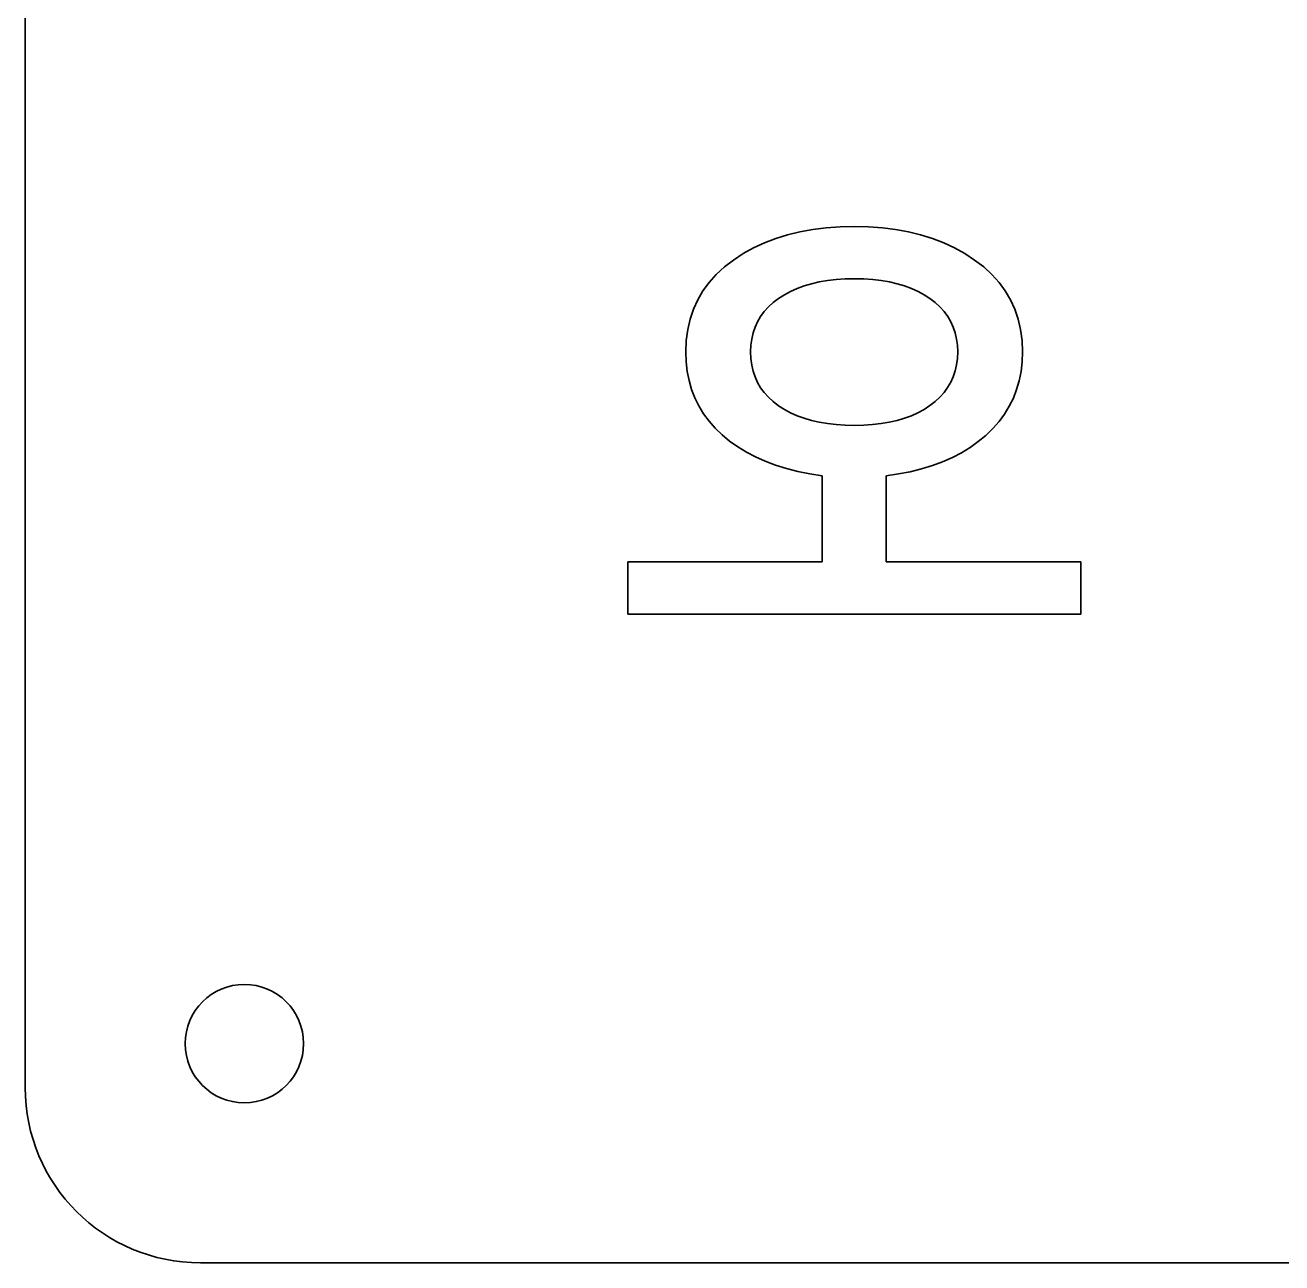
# Model space of a CAD drawing. Extents: x 480 to 710, y 306 to 536.
# Drawn here: x 479.5 to 536.8, y 305.5 to 362 of the extents above; entities that cross this region are included whole.
import ezdxf

# ---------------------------------------------------------------- set-up
doc = ezdxf.new("R2010")
doc.units = 0

msp = doc.modelspace()

# ---------------------------------------------------------------- linework, layer by layer
at = {"color": 7, "lineweight": 35}
for p, q in [((479.5, 527.5), (479.5, 313.5)), ((527.662354, 335.086639), (506.989807, 335.086639)), ((701.5, 305.5), (487.5, 305.5))]:
    msp.add_line(p, q, dxfattribs=at)
at = {"color": 7, "lineweight": 35, "ltscale": 0.014902}
msp.add_line((514.841675, 352.533813), (515.427979, 352.641357), dxfattribs=at)
at = {"color": 7, "lineweight": 35, "ltscale": 0.015358}
msp.add_line((515.427979, 352.641357), (516.037476, 352.71814), dxfattribs=at)
at = {"color": 7, "lineweight": 35, "ltscale": 0.015859}
msp.add_line((516.037476, 352.71814), (516.670166, 352.764221), dxfattribs=at)
at = {"color": 7, "lineweight": 35, "ltscale": 0.016403}
msp.add_line((516.670166, 352.764221), (517.326111, 352.779602), dxfattribs=at)
at = {"color": 7, "lineweight": 35, "ltscale": 0.016238}
msp.add_line((517.326111, 352.779602), (517.975464, 352.764221), dxfattribs=at)
at = {"color": 7, "lineweight": 35, "ltscale": 0.015718}
msp.add_line((517.975464, 352.764221), (518.602478, 352.71814), dxfattribs=at)
at = {"color": 7, "lineweight": 35, "ltscale": 0.015235}
msp.add_line((518.602478, 352.71814), (519.207031, 352.641357), dxfattribs=at)
at = {"color": 7, "lineweight": 35, "ltscale": 0.014802}
msp.add_line((519.207031, 352.641357), (519.789246, 352.533813), dxfattribs=at)
at = {"color": 7, "lineweight": 35, "ltscale": 0.013614}
msp.add_line((512.728699, 351.796539), (513.222107, 352.026947), dxfattribs=at)
at = {"color": 7, "lineweight": 35, "ltscale": 0.013848}
msp.add_line((513.222107, 352.026947), (513.73877, 352.226624), dxfattribs=at)
at = {"color": 7, "lineweight": 35, "ltscale": 0.014142}
msp.add_line((513.73877, 352.226624), (514.278625, 352.395569), dxfattribs=at)
at = {"color": 7, "lineweight": 35, "ltscale": 0.014494}
msp.add_line((514.278625, 352.395569), (514.841675, 352.533813), dxfattribs=at)
at = {"color": 7, "lineweight": 35, "ltscale": 0.014414}
msp.add_line((519.789246, 352.533813), (520.348999, 352.395569), dxfattribs=at)
at = {"color": 7, "lineweight": 35, "ltscale": 0.014084}
msp.add_line((520.348999, 352.395569), (520.886414, 352.226624), dxfattribs=at)
at = {"color": 7, "lineweight": 35, "ltscale": 0.013808}
msp.add_line((520.886414, 352.226624), (521.401367, 352.026947), dxfattribs=at)
at = {"color": 7, "lineweight": 35, "ltscale": 0.013595}
msp.add_line((521.401367, 352.026947), (521.893921, 351.796539), dxfattribs=at)
at = {"color": 7, "lineweight": 35, "ltscale": 0.013346}
msp.add_line((511.811493, 351.243591), (512.258484, 351.535431), dxfattribs=at)
at = {"color": 7, "lineweight": 35, "ltscale": 0.013446}
msp.add_line((512.258484, 351.535431), (512.728699, 351.796539), dxfattribs=at)
at = {"color": 7, "lineweight": 35, "ltscale": 0.013445}
msp.add_line((521.893921, 351.796539), (522.364075, 351.535431), dxfattribs=at)
at = {"color": 7, "lineweight": 35, "ltscale": 0.013362}
msp.add_line((522.364075, 351.535431), (522.811829, 351.243591), dxfattribs=at)
at = {"color": 7, "lineweight": 35, "ltscale": 0.012577}
msp.add_line((511.027771, 350.584381), (511.397858, 350.925171), dxfattribs=at)
at = {"color": 7, "lineweight": 35, "ltscale": 0.01305}
msp.add_line((511.397858, 350.925171), (511.811493, 351.243591), dxfattribs=at)
at = {"color": 7, "lineweight": 35, "ltscale": 0.013072}
msp.add_line((522.811829, 351.243591), (523.226563, 350.925171), dxfattribs=at)
at = {"color": 7, "lineweight": 35, "ltscale": 0.012595}
msp.add_line((523.226563, 350.925171), (523.597595, 350.584381), dxfattribs=at)
at = {"color": 7, "lineweight": 35, "ltscale": 0.012211}
msp.add_line((510.701233, 350.221161), (511.027771, 350.584381), dxfattribs=at)
at = {"color": 7, "lineweight": 35, "ltscale": 0.009458}
msp.add_line((516.098022, 350.307892), (515.724976, 350.244843), dxfattribs=at)
at = {"color": 7, "lineweight": 35, "ltscale": 0.009845}
for p, q in [((516.489258, 350.352936), (516.098022, 350.307892)), ((516.098022, 343.782684), (516.489258, 343.737946))]:
    msp.add_line(p, q, dxfattribs=at)
at = {"color": 7, "lineweight": 35, "ltscale": 0.010256}
for p, q in [((516.898621, 350.379944), (516.489258, 350.352936)), ((516.489258, 343.737946), (516.898621, 343.71109))]:
    msp.add_line(p, q, dxfattribs=at)
at = {"color": 7, "lineweight": 35, "ltscale": 0.01069}
for p, q in [((517.326111, 350.388977), (516.898621, 350.379944)), ((516.898621, 343.71109), (517.326111, 343.702148))]:
    msp.add_line(p, q, dxfattribs=at)
at = {"color": 7, "lineweight": 35, "ltscale": 0.010687}
msp.add_line((517.753479, 350.379944), (517.326111, 350.388977), dxfattribs=at)
at = {"color": 7, "lineweight": 35, "ltscale": 0.010247}
msp.add_line((518.162476, 350.352936), (517.753479, 350.379944), dxfattribs=at)
at = {"color": 7, "lineweight": 35, "ltscale": 0.00983}
msp.add_line((518.553101, 350.307892), (518.162476, 350.352936), dxfattribs=at)
at = {"color": 7, "lineweight": 35, "ltscale": 0.009439}
msp.add_line((518.925354, 350.244843), (518.553101, 350.307892), dxfattribs=at)
at = {"color": 7, "lineweight": 35, "ltscale": 0.012226}
msp.add_line((523.597595, 350.584381), (523.925049, 350.221161), dxfattribs=at)
at = {"color": 7, "lineweight": 35, "ltscale": 0.011828}
msp.add_line((510.178741, 349.427521), (510.418213, 349.835541), dxfattribs=at)
at = {"color": 7, "lineweight": 35, "ltscale": 0.011958}
msp.add_line((510.418213, 349.835541), (510.701233, 350.221161), dxfattribs=at)
at = {"color": 7, "lineweight": 35, "ltscale": 0.008033}
msp.add_line((514.41394, 349.812439), (514.13147, 349.659302), dxfattribs=at)
at = {"color": 7, "lineweight": 35, "ltscale": 0.008238}
msp.add_line((514.714478, 349.947571), (514.41394, 349.812439), dxfattribs=at)
at = {"color": 7, "lineweight": 35, "ltscale": 0.008487}
msp.add_line((515.033142, 350.064667), (514.714478, 349.947571), dxfattribs=at)
at = {"color": 7, "lineweight": 35, "ltscale": 0.008778}
msp.add_line((515.369995, 350.163757), (515.033142, 350.064667), dxfattribs=at)
at = {"color": 7, "lineweight": 35, "ltscale": 0.009103}
msp.add_line((515.724976, 350.244843), (515.369995, 350.163757), dxfattribs=at)
at = {"color": 7, "lineweight": 35, "ltscale": 0.009078}
msp.add_line((519.279297, 350.163757), (518.925354, 350.244843), dxfattribs=at)
at = {"color": 7, "lineweight": 35, "ltscale": 0.008747}
msp.add_line((519.614868, 350.064667), (519.279297, 350.163757), dxfattribs=at)
at = {"color": 7, "lineweight": 35, "ltscale": 0.008453}
msp.add_line((519.932068, 349.947571), (519.614868, 350.064667), dxfattribs=at)
at = {"color": 7, "lineweight": 35, "ltscale": 0.008199}
msp.add_line((520.230896, 349.812439), (519.932068, 349.947571), dxfattribs=at)
at = {"color": 7, "lineweight": 35, "ltscale": 0.007989}
msp.add_line((520.511353, 349.659302), (520.230896, 349.812439), dxfattribs=at)
at = {"color": 7, "lineweight": 35, "ltscale": 0.011969}
msp.add_line((523.925049, 350.221161), (524.208801, 349.835541), dxfattribs=at)
at = {"color": 7, "lineweight": 35, "ltscale": 0.011835}
msp.add_line((524.208801, 349.835541), (524.448853, 349.427521), dxfattribs=at)
at = {"color": 7, "lineweight": 35, "ltscale": 0.011824}
msp.add_line((509.982819, 348.99707), (510.178741, 349.427521), dxfattribs=at)
at = {"color": 7, "lineweight": 35, "ltscale": 0.007363}
msp.add_line((513.624695, 349.301636), (513.407776, 349.102417), dxfattribs=at)
at = {"color": 7, "lineweight": 35, "ltscale": 0.007648}
msp.add_line((513.867188, 349.488159), (513.624695, 349.301636), dxfattribs=at)
at = {"color": 7, "lineweight": 35, "ltscale": 0.007871}
msp.add_line((514.13147, 349.659302), (513.867188, 349.488159), dxfattribs=at)
at = {"color": 7, "lineweight": 35, "ltscale": 0.007825}
msp.add_line((520.773438, 349.488159), (520.511353, 349.659302), dxfattribs=at)
at = {"color": 7, "lineweight": 35, "ltscale": 0.007605}
msp.add_line((521.013733, 349.301636), (520.773438, 349.488159), dxfattribs=at)
at = {"color": 7, "lineweight": 35, "ltscale": 0.007327}
msp.add_line((521.228699, 349.102417), (521.013733, 349.301636), dxfattribs=at)
at = {"color": 7, "lineweight": 35, "ltscale": 0.011829}
for p, q in [((524.448853, 349.427521), (524.645325, 348.99707)), ((512.818054, 342.258301), (512.398926, 342.477905))]:
    msp.add_line(p, q, dxfattribs=at)
at = {"color": 7, "lineweight": 35, "ltscale": 0.012188}
msp.add_line((509.721588, 348.069031), (509.830444, 348.54425), dxfattribs=at)
at = {"color": 7, "lineweight": 35, "ltscale": 0.011944}
msp.add_line((509.830444, 348.54425), (509.982819, 348.99707), dxfattribs=at)
at = {"color": 7, "lineweight": 35, "ltscale": 0.006894}
msp.add_line((513.050476, 348.665863), (512.910095, 348.428528), dxfattribs=at)
at = {"color": 7, "lineweight": 35, "ltscale": 0.006981}
msp.add_line((513.21637, 348.890503), (513.050476, 348.665863), dxfattribs=at)
at = {"color": 7, "lineweight": 35, "ltscale": 0.007139}
msp.add_line((513.407776, 349.102417), (513.21637, 348.890503), dxfattribs=at)
at = {"color": 7, "lineweight": 35, "ltscale": 0.00711}
msp.add_line((521.418396, 348.890503), (521.228699, 349.102417), dxfattribs=at)
at = {"color": 7, "lineweight": 35, "ltscale": 0.006959}
msp.add_line((521.582764, 348.665863), (521.418396, 348.890503), dxfattribs=at)
at = {"color": 7, "lineweight": 35, "ltscale": 0.006877}
msp.add_line((521.721863, 348.428528), (521.582764, 348.665863), dxfattribs=at)
at = {"color": 7, "lineweight": 35, "ltscale": 0.011947}
msp.add_line((524.645325, 348.99707), (524.798096, 348.54425), dxfattribs=at)
at = {"color": 7, "lineweight": 35, "ltscale": 0.01219}
msp.add_line((524.798096, 348.54425), (524.907227, 348.069031), dxfattribs=at)
at = {"color": 7, "lineweight": 35, "ltscale": 0.012548}
msp.add_line((509.656281, 347.571381), (509.721588, 348.069031), dxfattribs=at)
at = {"color": 7, "lineweight": 35, "ltscale": 0.006938}
msp.add_line((512.795227, 348.178497), (512.705872, 347.915771), dxfattribs=at)
at = {"color": 7, "lineweight": 35, "ltscale": 0.006879}
msp.add_line((512.910095, 348.428528), (512.795227, 348.178497), dxfattribs=at)
at = {"color": 7, "lineweight": 35, "ltscale": 0.006868}
msp.add_line((521.835693, 348.178497), (521.721863, 348.428528), dxfattribs=at)
at = {"color": 7, "lineweight": 35, "ltscale": 0.006931}
msp.add_line((521.924255, 347.915771), (521.835693, 348.178497), dxfattribs=at)
at = {"color": 7, "lineweight": 35, "ltscale": 0.012549}
msp.add_line((524.907227, 348.069031), (524.972717, 347.571381), dxfattribs=at)
at = {"color": 7, "lineweight": 35, "ltscale": 0.013013}
for p, q in [((509.634521, 347.051331), (509.656281, 347.571381)), ((524.972717, 347.571381), (524.994568, 347.051331))]:
    msp.add_line(p, q, dxfattribs=at)
at = {"color": 7, "lineweight": 35, "ltscale": 0.007267}
msp.add_line((512.64209, 347.64032), (512.603821, 347.352173), dxfattribs=at)
at = {"color": 7, "lineweight": 35, "ltscale": 0.007068}
msp.add_line((512.705872, 347.915771), (512.64209, 347.64032), dxfattribs=at)
at = {"color": 7, "lineweight": 35, "ltscale": 0.007065}
msp.add_line((521.987488, 347.64032), (521.924255, 347.915771), dxfattribs=at)
at = {"color": 7, "lineweight": 35, "ltscale": 0.007266}
msp.add_line((522.025391, 347.352173), (521.987488, 347.64032), dxfattribs=at)
at = {"color": 7, "lineweight": 35, "ltscale": 0.011295}
msp.add_line((509.651093, 346.599823), (509.634521, 347.051331), dxfattribs=at)
at = {"color": 7, "lineweight": 35, "ltscale": 0.007528}
for p, q in [((512.603821, 347.352173), (512.591003, 347.051331)), ((522.038025, 347.051331), (522.025391, 347.352173))]:
    msp.add_line(p, q, dxfattribs=at)
at = {"color": 7, "lineweight": 35, "ltscale": 0.007636}
msp.add_line((512.591003, 347.051331), (512.603821, 346.746155), dxfattribs=at)
at = {"color": 7, "lineweight": 35, "ltscale": 0.007583}
msp.add_line((522.02533, 346.748291), (522.038025, 347.051331), dxfattribs=at)
at = {"color": 7, "lineweight": 35, "ltscale": 0.011353}
msp.add_line((524.994568, 347.051331), (524.977905, 346.597504), dxfattribs=at)
at = {"color": 7, "lineweight": 35, "ltscale": 0.010951}
msp.add_line((509.700806, 346.164612), (509.651093, 346.599823), dxfattribs=at)
at = {"color": 7, "lineweight": 35, "ltscale": 0.00736}
msp.add_line((512.603821, 346.746155), (512.64209, 346.454254), dxfattribs=at)
at = {"color": 7, "lineweight": 35, "ltscale": 0.007146}
msp.add_line((512.64209, 346.454254), (512.705872, 346.175629), dxfattribs=at)
at = {"color": 7, "lineweight": 35, "ltscale": 0.007109}
msp.add_line((521.923706, 346.181), (521.987244, 346.45816), dxfattribs=at)
at = {"color": 7, "lineweight": 35, "ltscale": 0.007315}
msp.add_line((521.987244, 346.45816), (522.02533, 346.748291), dxfattribs=at)
at = {"color": 7, "lineweight": 35, "ltscale": 0.01101}
msp.add_line((524.977905, 346.597504), (524.927795, 346.159973), dxfattribs=at)
at = {"color": 7, "lineweight": 35, "ltscale": 0.010676}
msp.add_line((509.783661, 345.745667), (509.700806, 346.164612), dxfattribs=at)
at = {"color": 7, "lineweight": 35, "ltscale": 0.010476}
msp.add_line((509.899658, 345.343018), (509.783661, 345.745667), dxfattribs=at)
at = {"color": 7, "lineweight": 35, "ltscale": 0.007}
msp.add_line((512.705872, 346.175629), (512.795227, 345.910278), dxfattribs=at)
at = {"color": 7, "lineweight": 35, "ltscale": 0.006925}
msp.add_line((512.795227, 345.910278), (512.910095, 345.658234), dxfattribs=at)
at = {"color": 7, "lineweight": 35, "ltscale": 0.006902}
msp.add_line((521.720459, 345.665466), (521.834778, 345.916748), dxfattribs=at)
at = {"color": 7, "lineweight": 35, "ltscale": 0.00697}
msp.add_line((521.834778, 345.916748), (521.923706, 346.181), dxfattribs=at)
at = {"color": 7, "lineweight": 35, "ltscale": 0.010537}
msp.add_line((524.84436, 345.738739), (524.727539, 345.333771), dxfattribs=at)
at = {"color": 7, "lineweight": 35, "ltscale": 0.010735}
msp.add_line((524.927795, 346.159973), (524.84436, 345.738739), dxfattribs=at)
at = {"color": 7, "lineweight": 35, "ltscale": 0.010354}
msp.add_line((510.048828, 344.956635), (509.899658, 345.343018), dxfattribs=at)
at = {"color": 7, "lineweight": 35, "ltscale": 0.006924}
msp.add_line((512.910095, 345.658234), (513.050476, 345.419464), dxfattribs=at)
at = {"color": 7, "lineweight": 35, "ltscale": 0.006999}
msp.add_line((513.050476, 345.419464), (513.21637, 345.19397), dxfattribs=at)
at = {"color": 7, "lineweight": 35, "ltscale": 0.007145}
msp.add_line((513.21637, 345.19397), (513.407776, 344.98175), dxfattribs=at)
at = {"color": 7, "lineweight": 35, "ltscale": 0.007136}
msp.add_line((521.224976, 344.989136), (521.415527, 345.20166), dxfattribs=at)
at = {"color": 7, "lineweight": 35, "ltscale": 0.006987}
msp.add_line((521.415527, 345.20166), (521.580688, 345.427094), dxfattribs=at)
at = {"color": 7, "lineweight": 35, "ltscale": 0.006908}
msp.add_line((521.580688, 345.427094), (521.720459, 345.665466), dxfattribs=at)
at = {"color": 7, "lineweight": 35, "ltscale": 0.010417}
msp.add_line((524.727539, 345.333771), (524.577332, 344.945099), dxfattribs=at)
at = {"color": 7, "lineweight": 35, "ltscale": 0.010314}
msp.add_line((510.23114, 344.586548), (510.048828, 344.956635), dxfattribs=at)
at = {"color": 7, "lineweight": 35, "ltscale": 0.010355}
msp.add_line((510.446564, 344.232758), (510.23114, 344.586548), dxfattribs=at)
at = {"color": 7, "lineweight": 35, "ltscale": 0.007358}
msp.add_line((513.407776, 344.98175), (513.624695, 344.782837), dxfattribs=at)
at = {"color": 7, "lineweight": 35, "ltscale": 0.007635}
msp.add_line((513.624695, 344.782837), (513.867188, 344.597168), dxfattribs=at)
at = {"color": 7, "lineweight": 35, "ltscale": 0.007857}
msp.add_line((513.867188, 344.597168), (514.13147, 344.427124), dxfattribs=at)
at = {"color": 7, "lineweight": 35, "ltscale": 0.007846}
msp.add_line((520.504578, 344.431793), (520.767639, 344.602966), dxfattribs=at)
at = {"color": 7, "lineweight": 35, "ltscale": 0.007628}
msp.add_line((520.767639, 344.602966), (521.009033, 344.789581), dxfattribs=at)
at = {"color": 7, "lineweight": 35, "ltscale": 0.007351}
msp.add_line((521.009033, 344.789581), (521.224976, 344.989136), dxfattribs=at)
at = {"color": 7, "lineweight": 35, "ltscale": 0.010425}
msp.add_line((524.393799, 344.572693), (524.176819, 344.216583), dxfattribs=at)
at = {"color": 7, "lineweight": 35, "ltscale": 0.010379}
msp.add_line((524.577332, 344.945099), (524.393799, 344.572693), dxfattribs=at)
at = {"color": 7, "lineweight": 35, "ltscale": 0.01048}
msp.add_line((510.69516, 343.895233), (510.446564, 344.232758), dxfattribs=at)
at = {"color": 7, "lineweight": 35, "ltscale": 0.008021}
msp.add_line((514.13147, 344.427124), (514.41394, 344.274963), dxfattribs=at)
at = {"color": 7, "lineweight": 35, "ltscale": 0.008229}
msp.add_line((514.41394, 344.274963), (514.714478, 344.140717), dxfattribs=at)
at = {"color": 7, "lineweight": 35, "ltscale": 0.008481}
msp.add_line((514.714478, 344.140717), (515.033142, 344.024353), dxfattribs=at)
at = {"color": 7, "lineweight": 35, "ltscale": 0.008774}
msp.add_line((515.033142, 344.024353), (515.369995, 343.925903), dxfattribs=at)
at = {"color": 7, "lineweight": 35, "ltscale": 0.008737}
msp.add_line((519.272095, 343.927338), (519.607239, 344.026428), dxfattribs=at)
at = {"color": 7, "lineweight": 35, "ltscale": 0.008452}
msp.add_line((519.607239, 344.026428), (519.924377, 344.143555), dxfattribs=at)
at = {"color": 7, "lineweight": 35, "ltscale": 0.008204}
msp.add_line((519.924377, 344.143555), (520.22345, 344.278656), dxfattribs=at)
at = {"color": 7, "lineweight": 35, "ltscale": 0.008003}
msp.add_line((520.22345, 344.278656), (520.504578, 344.431793), dxfattribs=at)
at = {"color": 7, "lineweight": 35, "ltscale": 0.010551}
msp.add_line((524.176819, 344.216583), (523.926514, 343.87677), dxfattribs=at)
at = {"color": 7, "lineweight": 35, "ltscale": 0.010682}
msp.add_line((510.976898, 343.574005), (510.69516, 343.895233), dxfattribs=at)
at = {"color": 7, "lineweight": 35, "ltscale": 0.010959}
msp.add_line((511.291779, 343.269043), (510.976898, 343.574005), dxfattribs=at)
at = {"color": 7, "lineweight": 35, "ltscale": 0.0091}
msp.add_line((515.369995, 343.925903), (515.724976, 343.845337), dxfattribs=at)
at = {"color": 7, "lineweight": 35, "ltscale": 0.009457}
msp.add_line((515.724976, 343.845337), (516.098022, 343.782684), dxfattribs=at)
at = {"color": 7, "lineweight": 35, "ltscale": 0.010633}
msp.add_line((517.326111, 343.702148), (517.751343, 343.711151), dxfattribs=at)
at = {"color": 7, "lineweight": 35, "ltscale": 0.010202}
msp.add_line((517.751343, 343.711151), (518.158508, 343.738159), dxfattribs=at)
at = {"color": 7, "lineweight": 35, "ltscale": 0.009795}
msp.add_line((518.158508, 343.738159), (518.547729, 343.783203), dxfattribs=at)
at = {"color": 7, "lineweight": 35, "ltscale": 0.009413}
msp.add_line((518.547729, 343.783203), (518.918945, 343.846283), dxfattribs=at)
at = {"color": 7, "lineweight": 35, "ltscale": 0.009058}
msp.add_line((518.918945, 343.846283), (519.272095, 343.927338), dxfattribs=at)
at = {"color": 7, "lineweight": 35, "ltscale": 0.011038}
msp.add_line((523.642822, 343.553223), (523.325745, 343.245972), dxfattribs=at)
at = {"color": 7, "lineweight": 35, "ltscale": 0.010758}
msp.add_line((523.926514, 343.87677), (523.642822, 343.553223), dxfattribs=at)
at = {"color": 7, "lineweight": 35, "ltscale": 0.01118}
msp.add_line((511.635773, 342.983276), (511.291779, 343.269043), dxfattribs=at)
at = {"color": 7, "lineweight": 35, "ltscale": 0.01134}
msp.add_line((512.004822, 342.719543), (511.635773, 342.983276), dxfattribs=at)
at = {"color": 7, "lineweight": 35, "ltscale": 0.011379}
msp.add_line((522.979797, 342.958344), (522.609497, 342.693695), dxfattribs=at)
at = {"color": 7, "lineweight": 35, "ltscale": 0.011247}
msp.add_line((523.325745, 343.245972), (522.979797, 342.958344), dxfattribs=at)
at = {"color": 7, "lineweight": 35, "ltscale": 0.011557}
msp.add_line((512.398926, 342.477905), (512.004822, 342.719543), dxfattribs=at)
at = {"color": 7, "lineweight": 35, "ltscale": 0.012155}
msp.add_line((513.262329, 342.06076), (512.818054, 342.258301), dxfattribs=at)
at = {"color": 7, "lineweight": 35, "ltscale": 0.011816}
msp.add_line((522.214783, 342.452026), (521.795776, 342.233337), dxfattribs=at)
at = {"color": 7, "lineweight": 35, "ltscale": 0.011571}
msp.add_line((522.609497, 342.693695), (522.214783, 342.452026), dxfattribs=at)
at = {"color": 7, "lineweight": 35, "ltscale": 0.012526}
msp.add_line((513.731628, 341.885254), (513.262329, 342.06076), dxfattribs=at)
at = {"color": 7, "lineweight": 35, "ltscale": 0.01294}
msp.add_line((514.225952, 341.731842), (513.731628, 341.885254), dxfattribs=at)
at = {"color": 7, "lineweight": 35, "ltscale": 0.013394}
msp.add_line((514.745361, 341.600464), (514.225952, 341.731842), dxfattribs=at)
at = {"color": 7, "lineweight": 35, "ltscale": 0.013297}
msp.add_line((520.392395, 341.71521), (519.875854, 341.58847), dxfattribs=at)
at = {"color": 7, "lineweight": 35, "ltscale": 0.01286}
msp.add_line((520.884521, 341.864929), (520.392395, 341.71521), dxfattribs=at)
at = {"color": 7, "lineweight": 35, "ltscale": 0.012466}
msp.add_line((521.352295, 342.037659), (520.884521, 341.864929), dxfattribs=at)
at = {"color": 7, "lineweight": 35, "ltscale": 0.012118}
msp.add_line((521.795776, 342.233337), (521.352295, 342.037659), dxfattribs=at)
at = {"color": 7, "lineweight": 35, "ltscale": 0.013884}
msp.add_line((515.289856, 341.49115), (514.745361, 341.600464), dxfattribs=at)
at = {"color": 7, "lineweight": 35, "ltscale": 0.014404}
msp.add_line((515.859375, 341.4039), (515.289856, 341.49115), dxfattribs=at)
at = {"color": 7, "lineweight": 35, "ltscale": 0.098166}
for p, q in [((515.859375, 337.477264), (515.859375, 341.4039)), ((518.769714, 341.4039), (518.769714, 337.477264))]:
    msp.add_line(p, q, dxfattribs=at)
at = {"color": 7, "lineweight": 35, "ltscale": 0.014275}
msp.add_line((519.334961, 341.48468), (518.769714, 341.4039), dxfattribs=at)
at = {"color": 7, "lineweight": 35, "ltscale": 0.013769}
msp.add_line((519.875854, 341.58847), (519.334961, 341.48468), dxfattribs=at)
at = {"color": 7, "lineweight": 35, "ltscale": 0.221739}
msp.add_line((506.989807, 337.477264), (515.859375, 337.477264), dxfattribs=at)
at = {"color": 7, "lineweight": 35, "ltscale": 0.059766}
for p, q in [((506.989807, 335.086639), (506.989807, 337.477264)), ((527.662354, 337.477264), (527.662354, 335.086639))]:
    msp.add_line(p, q, dxfattribs=at)
at = {"color": 7, "lineweight": 35, "ltscale": 0.222316}
msp.add_line((518.769714, 337.477264), (527.662354, 337.477264), dxfattribs=at)
at = {"color": 7, "lineweight": 35}
msp.add_circle((489.5, 315.5), 2.7, dxfattribs=at)
msp.add_arc((487.5, 313.5), 8, 180.000005, 269.999997, dxfattribs=at)

doc.saveas('drawing.dxf')
